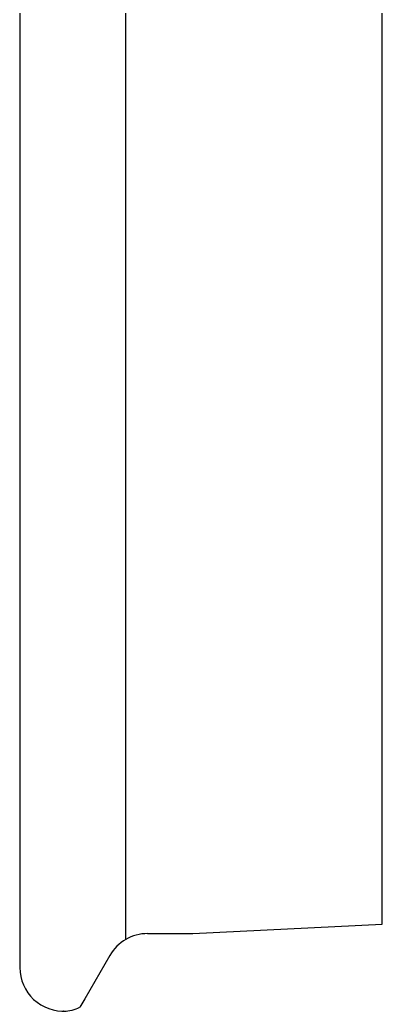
# Model space of a CAD drawing. Header units: millimetres. Extents: x -20242 to 39158, y -15780 to 26220.
# Drawn here: x -3327 to -2795, y 14861 to 16318 of the extents above; entities that cross this region are included whole.
import ezdxf

# ---------------------------------------------------------------- set-up
doc = ezdxf.new("R2010")
doc.units = ezdxf.units.MM

msp = doc.modelspace()

# ---------------------------------------------------------------- linework, layer by layer
for p, q in [((-3327.207, 17399.746), (-3327.207, 14924.586)), ((-3171.577, 14966.012), (-3171.577, 17399.757)), ((-2795.207, 14988.475), (-2795.207, 17399.784)), ((-3073.207, 14974.586), (-2795.207, 14988.475)), ((-3139.577, 14974.586), (-3073.207, 14974.586)), ((-3195.002, 14942.586), (-3231.765, 14878.912)), ((-3231.765, 14878.912), (-3239.028, 14866.331)), ((-3262.787, 14860.586), (-3263.207, 14860.586))]:
    msp.add_line(p, q)
for centre, radius, start, end in [((-3139.577, 14910.586), 64, 90, 150), ((-3263.207, 14924.586), 64, 180, 273.811315), ((-3262.787, 14912.586), 52, 270, 297.18757)]:
    msp.add_arc(centre, radius, start, end)

doc.saveas('drawing.dxf')
